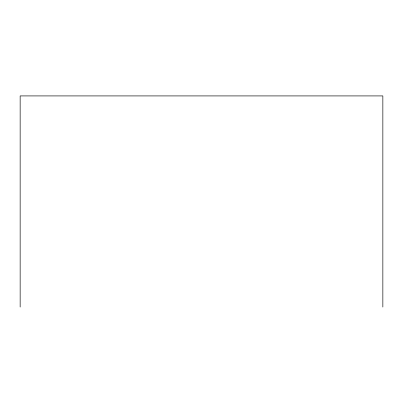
<?xml version="1.0" encoding="UTF-8"?>
<svg xmlns="http://www.w3.org/2000/svg" width="403" height="403" viewBox="0 0 403 403"><rect width="100%" height="100%" fill="white"/><g stroke="black" fill="none" stroke-linecap="round" stroke-linejoin="round"><path stroke-width="0.6" d="M382.85 307.081L382.85 95.919L20.15 95.919L20.15 307.081"/></g></svg>
